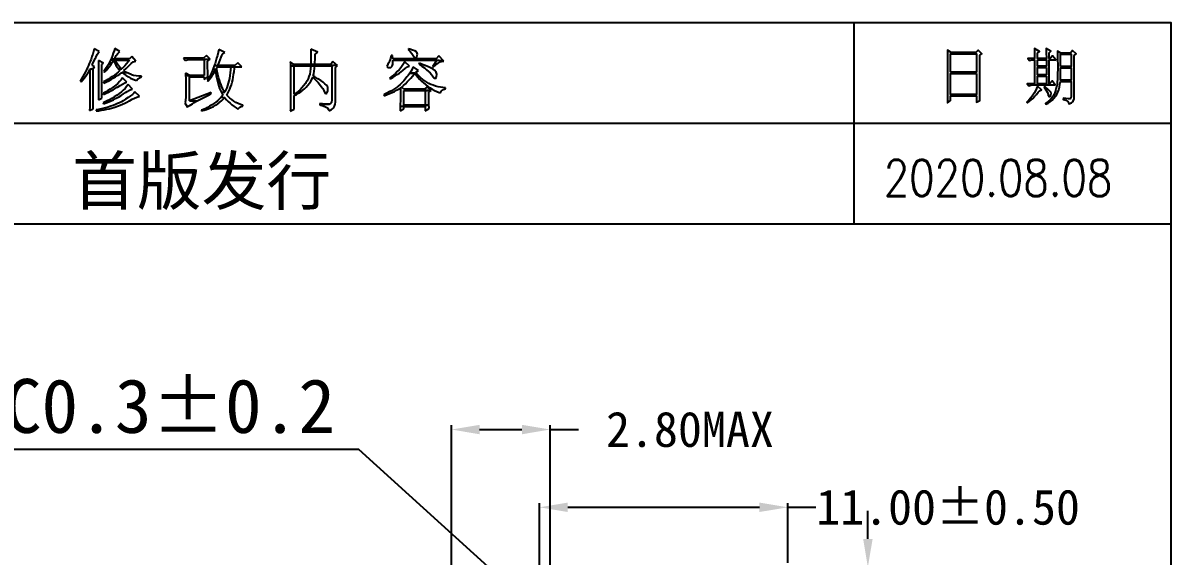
# Model space of a CAD drawing. Header units: millimetres. Extents: x 1232 to 1349, y 506 to 595.
# Drawn here: x 1316.92 to 1349.5, y 580.2 to 595.32 of the extents above; entities that cross this region are included whole.
import ezdxf

# ---------------------------------------------------------------- set-up
doc = ezdxf.new("R2010")
doc.units = ezdxf.units.MM
doc.layers.add('DIM', color=4, linetype='Continuous')
doc.styles.add('2', font='')
doc.styles.add('ROMANC', font='romans.shx')
doc.styles.add('STYLE1', font='SimHei标准黑体简体字.ttf')
doc.styles.get('2').set_extended_font_data('SimSun')
doc.dimstyles.new('1.00', dxfattribs={"dimscale": 0.4, "dimtxt": 2.5, "dimasz": 2.5, "dimexe": 1.25, "dimexo": 0.625, "dimtad": 0, "dimzin": 1, "dimdsep": 46, "dimtxsty": 'Standard', "dimcen": 2.5, "dimadec": 0, "dimazin": 0, "dimtfac": 1, "dimtmove": 0, "dimatfit": 3, "dimfxl": 1, "dimarcsym": 0})

# ---------------------------------------------------------------- blocks, each defined once
blk = doc.blocks.new('*D18')
at = {"layer": 'Defpoints', "color": 0}
for p in [(1338.621, 581.58), (1338.621, 579.882), (1331.581, 579.282)]:
    blk.add_point(p, dxfattribs=at)
at = {"layer": 'DIM', "color": 0, "lineweight": -2}
for p, q in [((1331.581, 579.402), (1331.581, 581.7)), ((1332.381, 581.58), (1337.821, 581.58)), ((1338.621, 580.002), (1338.621, 581.7)), ((1338.621, 581.58), (1339.421, 581.58))]:
    blk.add_line(p, q, dxfattribs=at)
at = {"layer": 'DIM', "color": 0}
for points in [[(1332.381, 581.714), (1332.381, 581.447), (1331.581, 581.58)], [(1337.821, 581.714), (1337.821, 581.447), (1338.621, 581.58)]]:
    blk.add_solid(points, dxfattribs=at)
at = {"layer": 'DIM', "color": 0, "insert": (1343.171, 581.58), "char_height": 1, "attachment_point": 5}
blk.add_mtext('11.00%%P0.50', dxfattribs=at)
blk = doc.blocks.new('*D19')
at = {"layer": 'Defpoints', "color": 0}
for p in [(1338.621, 579.882), (1338.621, 579.582), (1340.896, 579.582)]:
    blk.add_point(p, dxfattribs=at)
at = {"layer": 'DIM', "color": 0, "lineweight": -2}
for p, q in [((1340.896, 580.682), (1340.896, 581.482)), ((1338.741, 579.882), (1341.016, 579.882)), ((1340.896, 579.882), (1340.896, 579.582)), ((1338.741, 579.582), (1341.016, 579.582)), ((1340.896, 578.782), (1340.896, 577.982))]:
    blk.add_line(p, q, dxfattribs=at)
at = {"layer": 'DIM', "color": 0}
for points in [[(1340.763, 580.682), (1341.03, 580.682), (1340.896, 579.882)], [(1340.763, 578.782), (1341.03, 578.782), (1340.896, 579.582)]]:
    blk.add_solid(points, dxfattribs=at)
at = {"layer": 'DIM', "color": 0, "insert": (1340.896, 576.399), "char_height": 1, "attachment_point": 5, "rotation": 90}
blk.add_mtext('0.30', dxfattribs=at)
blk = doc.blocks.new('*D20')
at = {"layer": 'Defpoints', "color": 0}
for p in [(1331.881, 583.786), (1329.081, 576.582), (1331.881, 576.582)]:
    blk.add_point(p, dxfattribs=at)
at = {"layer": 'DIM', "color": 0, "lineweight": -2}
for p, q in [((1329.081, 576.702), (1329.081, 583.906)), ((1329.881, 583.786), (1331.081, 583.786)), ((1331.881, 576.702), (1331.881, 583.906)), ((1331.881, 583.786), (1332.681, 583.786))]:
    blk.add_line(p, q, dxfattribs=at)
at = {"layer": 'DIM', "color": 0}
for points in [[(1329.881, 583.919), (1329.881, 583.652), (1329.081, 583.786)], [(1331.081, 583.919), (1331.081, 583.652), (1331.881, 583.786)]]:
    blk.add_solid(points, dxfattribs=at)
at = {"layer": 'DIM', "color": 0, "insert": (1335.847, 583.786), "char_height": 1, "attachment_point": 5}
blk.add_mtext('2.80MAX', dxfattribs=at)

msp = doc.modelspace()

# ---------------------------------------------------------------- linework, layer by layer
for p, q in [((1318.922, 594.51), (1318.901, 594.435)), ((1318.943, 594.587), (1318.922, 594.51)), ((1319.084, 594.505), (1318.943, 594.587)), ((1319.062, 594.481), (1319.084, 594.505)), ((1319.508, 594.53), (1319.486, 594.462)), ((1319.526, 594.594), (1319.508, 594.53)), ((1319.667, 594.505), (1319.526, 594.594)), ((1319.651, 594.494), (1319.667, 594.505)), ((1322.477, 594.565), (1322.458, 594.48)), ((1322.649, 594.482), (1322.477, 594.565)), ((1325.092, 594.579), (1325.094, 594.503)), ((1325.286, 594.49), (1325.092, 594.579)), ((1325.094, 594.503), (1325.095, 594.428)), ((1327.864, 594.587), (1327.849, 594.565)), ((1327.849, 594.565), (1327.91, 594.506)), ((1327.896, 594.578), (1327.864, 594.587)), ((1327.979, 594.551), (1327.896, 594.578)), ((1327.91, 594.506), (1327.96, 594.45)), ((1328.043, 594.524), (1327.979, 594.551)), ((1328.088, 594.497), (1328.043, 594.524)), ((1328.098, 594.488), (1328.088, 594.497)), ((1318.832, 594.228), (1318.806, 594.166)), ((1318.856, 594.294), (1318.832, 594.228)), ((1318.879, 594.363), (1318.856, 594.294)), ((1318.901, 594.435), (1318.879, 594.363)), ((1318.883, 594.115), (1318.91, 594.176)), ((1318.91, 594.176), (1318.941, 594.241)), ((1318.941, 594.241), (1318.974, 594.311)), ((1318.974, 594.311), (1318.987, 594.34)), ((1318.987, 594.34), (1319.025, 594.423)), ((1319.025, 594.423), (1319.062, 594.481)), ((1319.062, 594.258), (1319.066, 594.159)), ((1319.204, 594.183), (1319.062, 594.258)), ((1319.159, 594.138), (1319.204, 594.183)), ((1319.381, 594.206), (1319.346, 594.142)), ((1319.413, 594.273), (1319.381, 594.206)), ((1319.434, 594.322), (1319.413, 594.273)), ((1319.518, 594.303), (1319.413, 594.273)), ((1319.413, 594.273), (1319.518, 594.303)), ((1319.944, 594.265), (1319.413, 594.273)), ((1319.413, 594.273), (1319.944, 594.265)), ((1319.413, 594.133), (1319.457, 594.197)), ((1319.462, 594.393), (1319.434, 594.322)), ((1319.457, 594.197), (1319.495, 594.258)), ((1319.486, 594.462), (1319.462, 594.393)), ((1319.532, 594.265), (1319.495, 594.258)), ((1319.495, 594.258), (1319.532, 594.265)), ((1319.495, 594.258), (1319.526, 594.188)), ((1319.518, 594.303), (1319.569, 594.392)), ((1319.944, 594.303), (1319.518, 594.303)), ((1319.526, 594.188), (1319.56, 594.122)), ((1319.545, 594.241), (1319.532, 594.265)), ((1319.532, 594.265), (1319.944, 594.265)), ((1319.584, 594.177), (1319.545, 594.241)), ((1319.569, 594.392), (1319.614, 594.455)), ((1319.627, 594.118), (1319.584, 594.177)), ((1319.614, 594.455), (1319.651, 594.494)), ((1319.907, 594.214), (1319.864, 594.161)), ((1319.944, 594.265), (1319.907, 594.214)), ((1320.011, 594.37), (1319.944, 594.303)), ((1319.989, 594.168), (1320.052, 594.212)), ((1320.123, 594.235), (1320.011, 594.37)), ((1320.052, 594.212), (1320.115, 594.234)), ((1320.115, 594.234), (1320.123, 594.235)), ((1322.043, 594.318), (1321.475, 594.318)), ((1321.475, 594.318), (1321.535, 594.258)), ((1321.535, 594.258), (1321.602, 594.281)), ((1321.602, 594.281), (1322.066, 594.281)), ((1322.126, 594.4), (1322.043, 594.318)), ((1322.23, 594.295), (1322.066, 594.281)), ((1322.066, 594.281), (1322.23, 594.295)), ((1322.066, 594.281), (1322.066, 593.831)), ((1322.23, 594.295), (1322.126, 594.4)), ((1322.163, 594.235), (1322.23, 594.295)), ((1322.163, 594.22), (1322.163, 594.235)), ((1322.163, 594.122), (1322.163, 594.22)), ((1322.372, 594.17), (1322.348, 594.099)), ((1322.395, 594.243), (1322.372, 594.17)), ((1322.417, 594.319), (1322.395, 594.243)), ((1322.438, 594.398), (1322.417, 594.319)), ((1322.458, 594.48), (1322.438, 594.398)), ((1322.454, 594.108), (1322.489, 594.199)), ((1322.489, 594.199), (1322.519, 594.277)), ((1322.519, 594.277), (1322.545, 594.344)), ((1322.545, 594.344), (1322.567, 594.4)), ((1322.567, 594.4), (1322.581, 594.437)), ((1322.581, 594.437), (1322.649, 594.482)), ((1323.015, 594.19), (1322.932, 594.108)), ((1323.134, 594.071), (1323.015, 594.19)), ((1324.509, 594.213), (1324.512, 594.164)), ((1324.621, 594.138), (1324.509, 594.213)), ((1325.094, 594.212), (1325.092, 594.142)), ((1325.095, 594.283), (1325.094, 594.212)), ((1325.095, 594.428), (1325.095, 594.355)), ((1325.095, 594.355), (1325.095, 594.283)), ((1325.204, 594.138), (1325.207, 594.211)), ((1325.207, 594.211), (1325.21, 594.284)), ((1325.21, 594.284), (1325.211, 594.357)), ((1325.211, 594.437), (1325.286, 594.49)), ((1325.211, 594.43), (1325.211, 594.437)), ((1325.211, 594.357), (1325.211, 594.43)), ((1325.719, 594.221), (1325.659, 594.138)), ((1325.847, 594.115), (1325.719, 594.221)), ((1327.298, 594.18), (1327.274, 594.146)), ((1327.327, 594.239), (1327.298, 594.18)), ((1327.351, 594.309), (1327.327, 594.239)), ((1327.371, 594.393), (1327.351, 594.309)), ((1327.408, 594.393), (1327.371, 594.393)), ((1327.415, 594.303), (1327.408, 594.393)), ((1328.648, 594.303), (1327.415, 594.303)), ((1327.415, 594.303), (1328.663, 594.265)), ((1328.663, 594.265), (1327.415, 594.303)), ((1327.42, 594.224), (1327.415, 594.265)), ((1327.415, 594.265), (1328.663, 594.265)), ((1327.417, 594.148), (1327.42, 594.224)), ((1327.759, 594.213), (1327.723, 594.155)), ((1327.894, 594.093), (1327.759, 594.213)), ((1327.96, 594.45), (1327.998, 594.397)), ((1327.998, 594.397), (1328.013, 594.37)), ((1328.013, 594.37), (1328.048, 594.321)), ((1328.048, 594.321), (1328.089, 594.342)), ((1328.089, 594.342), (1328.103, 594.362)), ((1328.122, 594.431), (1328.098, 594.488)), ((1328.103, 594.362), (1328.122, 594.431)), ((1328.178, 594.175), (1328.155, 594.153)), ((1328.212, 594.162), (1328.178, 594.175)), ((1328.663, 594.265), (1328.544, 594.078)), ((1328.637, 594.13), (1328.703, 594.18)), ((1328.723, 594.385), (1328.648, 594.303)), ((1328.864, 594.236), (1328.663, 594.265)), ((1328.663, 594.265), (1328.864, 594.236)), ((1328.703, 594.18), (1328.763, 594.214)), ((1328.865, 594.235), (1328.723, 594.385)), ((1328.763, 594.214), (1328.816, 594.233)), ((1328.816, 594.233), (1328.864, 594.236)), ((1328.864, 594.236), (1328.865, 594.235)), ((1318.663, 593.866), (1318.626, 593.8)), ((1318.697, 593.93), (1318.663, 593.866)), ((1318.729, 593.993), (1318.697, 593.93)), ((1318.713, 593.826), (1318.754, 593.886)), ((1318.758, 594.055), (1318.729, 593.993)), ((1318.754, 593.886), (1318.793, 593.946)), ((1318.786, 594.115), (1318.758, 594.055)), ((1318.806, 594.166), (1318.786, 594.115)), ((1318.793, 593.946), (1318.823, 593.996)), ((1318.912, 594.026), (1318.823, 593.996)), ((1318.823, 593.996), (1318.912, 594.026)), ((1318.823, 593.996), (1318.823, 593.054)), ((1318.957, 594.071), (1318.883, 594.115)), ((1318.912, 594.026), (1318.957, 594.071)), ((1318.912, 592.882), (1318.912, 594.026)), ((1319.066, 594.159), (1319.069, 594.084)), ((1319.069, 594.084), (1319.069, 594.029)), ((1319.069, 594.029), (1319.069, 594.018)), ((1319.069, 594.018), (1319.069, 593.367)), ((1319.159, 593.188), (1319.159, 594.138)), ((1319.226, 593.961), (1319.212, 593.943)), ((1319.212, 593.943), (1319.234, 593.921)), ((1319.268, 594.02), (1319.226, 593.961)), ((1319.234, 593.921), (1319.279, 593.967)), ((1319.309, 594.08), (1319.268, 594.02)), ((1319.279, 593.967), (1319.325, 594.017)), ((1319.346, 594.142), (1319.309, 594.08)), ((1319.325, 594.017), (1319.369, 594.073)), ((1319.369, 594.073), (1319.413, 594.133)), ((1319.575, 593.882), (1319.521, 593.84)), ((1319.56, 594.122), (1319.598, 594.061)), ((1319.627, 593.924), (1319.575, 593.882)), ((1319.598, 594.061), (1319.64, 594.005)), ((1319.609, 593.824), (1319.667, 593.864)), ((1319.675, 594.066), (1319.627, 594.118)), ((1319.675, 593.966), (1319.627, 593.924)), ((1319.64, 594.005), (1319.727, 594.018)), ((1319.727, 594.018), (1319.64, 594.005)), ((1319.64, 594.005), (1319.675, 593.966)), ((1319.667, 593.864), (1319.723, 593.905)), ((1319.727, 594.018), (1319.675, 594.066)), ((1319.723, 593.905), (1319.735, 593.914)), ((1319.759, 594.049), (1319.727, 594.018)), ((1319.861, 593.917), (1319.735, 593.914)), ((1319.735, 593.914), (1319.861, 593.917)), ((1319.735, 593.914), (1319.793, 593.868)), ((1319.815, 594.106), (1319.759, 594.049)), ((1319.787, 593.966), (1319.851, 594.031)), ((1319.802, 593.955), (1319.787, 593.966)), ((1319.793, 593.868), (1319.853, 593.827)), ((1319.861, 593.917), (1319.802, 593.955)), ((1319.864, 594.161), (1319.815, 594.106)), ((1319.851, 594.031), (1319.907, 594.086)), ((1319.926, 593.883), (1319.861, 593.917)), ((1319.907, 594.086), (1319.953, 594.133)), ((1319.996, 593.854), (1319.926, 593.883)), ((1319.953, 594.133), (1319.989, 594.168)), ((1320.001, 593.852), (1319.996, 593.854)), ((1320.063, 593.833), (1320.001, 593.852)), ((1321.535, 593.899), (1321.538, 593.824)), ((1321.654, 593.831), (1321.535, 593.899)), ((1322.163, 594.034), (1322.163, 594.122)), ((1322.165, 593.957), (1322.163, 594.034)), ((1322.166, 593.89), (1322.165, 593.957)), ((1322.168, 593.833), (1322.166, 593.89)), ((1322.241, 593.845), (1322.211, 593.789)), ((1322.269, 593.904), (1322.241, 593.845)), ((1322.296, 593.967), (1322.269, 593.904)), ((1322.272, 593.793), (1322.314, 593.853)), ((1322.322, 594.031), (1322.296, 593.967)), ((1322.314, 593.853), (1322.35, 593.911)), ((1322.348, 594.099), (1322.322, 594.031)), ((1322.387, 593.981), (1322.322, 594.031)), ((1322.322, 594.031), (1322.387, 593.981)), ((1322.454, 594.108), (1322.348, 594.099)), ((1322.348, 594.099), (1322.454, 594.108)), ((1322.35, 593.911), (1322.38, 593.967)), ((1322.38, 593.967), (1322.387, 593.981)), ((1322.387, 593.981), (1322.397, 593.897)), ((1322.397, 593.897), (1322.408, 593.816)), ((1322.417, 594.033), (1322.439, 594.071)), ((1322.435, 593.943), (1322.417, 594.033)), ((1322.455, 593.857), (1322.435, 593.943)), ((1322.439, 594.071), (1322.821, 594.071)), ((1322.932, 594.108), (1322.454, 594.108)), ((1322.475, 593.775), (1322.455, 593.857)), ((1322.804, 593.903), (1322.793, 593.824)), ((1322.814, 593.985), (1322.804, 593.903)), ((1322.821, 594.071), (1322.814, 593.985)), ((1322.925, 594.071), (1322.821, 594.071)), ((1322.821, 594.071), (1322.925, 594.071)), ((1322.889, 593.781), (1322.901, 593.859)), ((1322.901, 593.859), (1322.912, 593.939)), ((1322.912, 593.939), (1322.921, 594.022)), ((1322.921, 594.022), (1322.925, 594.071)), ((1322.925, 594.071), (1323.134, 594.071)), ((1324.512, 594.164), (1324.514, 594.102)), ((1324.514, 594.102), (1324.515, 594.027)), ((1325.682, 594.101), (1324.514, 594.102)), ((1324.514, 594.102), (1325.682, 594.101)), ((1324.515, 594.027), (1324.516, 593.941)), ((1324.516, 593.941), (1324.517, 593.861)), ((1324.517, 593.861), (1324.517, 593.136)), ((1325.847, 594.115), (1324.621, 594.138)), ((1325.092, 594.138), (1324.621, 594.138)), ((1324.621, 594.138), (1325.847, 594.115)), ((1324.621, 593.3), (1324.621, 594.101)), ((1324.621, 594.101), (1325.092, 594.101)), ((1325.059, 593.87), (1325.038, 593.802)), ((1325.075, 593.943), (1325.059, 593.87)), ((1325.086, 594.02), (1325.075, 593.943)), ((1325.092, 594.101), (1325.086, 594.02)), ((1325.092, 594.142), (1325.092, 594.138)), ((1325.204, 594.138), (1325.092, 594.138)), ((1325.092, 594.138), (1325.204, 594.138)), ((1325.204, 594.101), (1325.092, 594.101)), ((1325.092, 594.101), (1325.204, 594.101)), ((1325.159, 593.817), (1325.173, 593.88)), ((1325.173, 593.88), (1325.185, 593.949)), ((1325.185, 593.949), (1325.196, 594.024)), ((1325.196, 594.024), (1325.204, 594.101)), ((1325.659, 594.138), (1325.204, 594.138)), ((1325.204, 594.101), (1325.682, 594.101)), ((1325.682, 594.101), (1325.682, 593.151)), ((1325.787, 594.056), (1325.847, 594.115)), ((1325.787, 593.068), (1325.787, 594.056)), ((1327.274, 594.146), (1327.243, 594.085)), ((1327.243, 594.085), (1327.278, 594.057)), ((1327.278, 594.057), (1327.288, 594.056)), ((1327.288, 594.056), (1327.359, 594.06)), ((1327.359, 594.06), (1327.4, 594.093)), ((1327.4, 594.093), (1327.417, 594.148)), ((1327.491, 593.889), (1327.434, 593.839)), ((1327.481, 593.815), (1327.544, 593.855)), ((1327.545, 593.939), (1327.491, 593.889)), ((1327.544, 593.855), (1327.602, 593.895)), ((1327.594, 593.992), (1327.545, 593.939)), ((1327.641, 594.044), (1327.594, 593.992)), ((1327.602, 593.895), (1327.655, 593.936)), ((1327.684, 594.1), (1327.641, 594.044)), ((1327.655, 593.936), (1327.7, 593.974)), ((1327.723, 594.155), (1327.684, 594.1)), ((1327.7, 593.974), (1327.775, 594.036)), ((1327.775, 594.036), (1327.837, 594.075)), ((1327.837, 594.075), (1327.885, 594.093)), ((1327.896, 593.893), (1327.85, 593.828)), ((1327.885, 594.093), (1327.894, 594.093)), ((1327.936, 593.955), (1327.896, 593.893)), ((1328.043, 593.891), (1327.896, 593.893)), ((1327.896, 593.893), (1328.043, 593.891)), ((1327.969, 594.014), (1327.936, 593.955)), ((1327.998, 594.071), (1327.969, 594.014)), ((1327.974, 593.808), (1328.023, 593.866)), ((1328.147, 593.966), (1327.998, 594.071)), ((1328.023, 593.866), (1328.043, 593.891)), ((1328.043, 593.891), (1328.085, 593.833)), ((1328.066, 593.921), (1328.147, 593.966)), ((1328.101, 593.88), (1328.066, 593.921)), ((1328.158, 593.82), (1328.101, 593.88)), ((1328.155, 594.153), (1328.238, 594.096)), ((1328.302, 594.126), (1328.212, 594.162)), ((1328.238, 594.096), (1328.312, 594.042)), ((1328.381, 594.093), (1328.302, 594.126)), ((1328.312, 594.042), (1328.377, 593.992)), ((1328.377, 593.992), (1328.432, 593.944)), ((1328.45, 594.062), (1328.381, 594.093)), ((1328.432, 593.944), (1328.477, 593.9)), ((1328.509, 594.033), (1328.45, 594.062)), ((1328.477, 593.9), (1328.514, 593.859)), ((1328.558, 594.006), (1328.509, 594.033)), ((1328.514, 593.859), (1328.54, 593.822)), ((1328.544, 594.078), (1328.566, 594.063)), ((1328.596, 593.981), (1328.558, 594.006)), ((1328.566, 594.063), (1328.637, 594.13)), ((1328.602, 593.976), (1328.596, 593.981)), ((1328.648, 593.923), (1328.602, 593.976)), ((1328.666, 593.863), (1328.648, 593.923)), ((1328.656, 593.794), (1328.666, 593.863)), ((1318.587, 593.733), (1318.546, 593.667)), ((1318.546, 593.667), (1318.576, 593.652)), ((1318.576, 593.652), (1318.624, 593.709)), ((1318.626, 593.8), (1318.587, 593.733)), ((1318.624, 593.709), (1318.67, 593.767)), ((1318.67, 593.767), (1318.713, 593.826)), ((1319.267, 593.676), (1319.212, 593.645)), ((1319.212, 593.645), (1319.219, 593.614)), ((1319.219, 593.614), (1319.289, 593.646)), ((1319.335, 593.716), (1319.267, 593.676)), ((1319.289, 593.646), (1319.357, 593.679)), ((1319.4, 593.758), (1319.335, 593.716)), ((1319.357, 593.679), (1319.423, 593.714)), ((1319.462, 593.799), (1319.4, 593.758)), ((1319.423, 593.714), (1319.487, 593.749)), ((1319.518, 593.525), (1319.457, 593.48)), ((1319.521, 593.84), (1319.462, 593.799)), ((1319.487, 593.749), (1319.549, 593.786)), ((1319.556, 593.555), (1319.518, 593.525)), ((1319.549, 593.786), (1319.609, 593.824)), ((1319.614, 593.605), (1319.556, 593.555)), ((1319.607, 593.502), (1319.682, 593.549)), ((1319.665, 593.656), (1319.614, 593.605)), ((1319.711, 593.709), (1319.665, 593.656)), ((1319.682, 593.549), (1319.749, 593.587)), ((1319.749, 593.764), (1319.711, 593.709)), ((1319.869, 593.637), (1319.749, 593.764)), ((1319.749, 593.587), (1319.81, 593.616)), ((1319.81, 593.616), (1319.865, 593.636)), ((1319.853, 593.827), (1319.914, 593.79)), ((1319.865, 593.636), (1319.869, 593.637)), ((1319.906, 593.57), (1319.865, 593.515)), ((1320.033, 593.442), (1319.906, 593.57)), ((1319.914, 593.79), (1319.921, 593.786)), ((1319.921, 593.786), (1319.978, 593.756)), ((1319.978, 593.756), (1320.044, 593.727)), ((1320.044, 593.727), (1320.117, 593.699)), ((1320.132, 593.82), (1320.063, 593.833)), ((1320.117, 593.699), (1320.145, 593.689)), ((1320.207, 593.812), (1320.132, 593.82)), ((1320.145, 593.689), (1320.183, 593.734)), ((1320.183, 593.734), (1320.247, 593.771)), ((1320.287, 593.809), (1320.207, 593.812)), ((1320.247, 593.771), (1320.287, 593.786)), ((1320.287, 593.786), (1320.287, 593.809)), ((1321.538, 593.824), (1321.654, 593.831)), ((1321.654, 593.831), (1321.538, 593.824)), ((1321.538, 593.824), (1321.54, 593.751)), ((1322.066, 593.794), (1321.538, 593.824)), ((1321.538, 593.824), (1322.066, 593.794)), ((1321.54, 593.751), (1321.541, 593.678)), ((1321.541, 593.678), (1321.542, 593.606)), ((1321.542, 593.606), (1321.543, 593.562)), ((1321.543, 593.562), (1321.543, 593.211)), ((1321.647, 593.106), (1321.647, 593.794)), ((1321.647, 593.794), (1322.066, 593.794)), ((1322.066, 593.831), (1321.654, 593.831)), ((1322.066, 593.794), (1322.066, 593.719)), ((1322.066, 593.719), (1322.17, 593.786)), ((1322.149, 593.684), (1322.148, 593.682)), ((1322.148, 593.682), (1322.17, 593.667)), ((1322.181, 593.735), (1322.149, 593.684)), ((1322.17, 593.786), (1322.168, 593.833)), ((1322.17, 593.667), (1322.224, 593.731)), ((1322.211, 593.789), (1322.181, 593.735)), ((1322.224, 593.731), (1322.272, 593.793)), ((1322.408, 593.816), (1322.423, 593.739)), ((1322.423, 593.739), (1322.439, 593.665)), ((1322.439, 593.665), (1322.459, 593.594)), ((1322.459, 593.594), (1322.479, 593.526)), ((1322.497, 593.699), (1322.475, 593.775)), ((1322.479, 593.526), (1322.503, 593.461)), ((1322.519, 593.628), (1322.497, 593.699)), ((1322.543, 593.563), (1322.519, 593.628)), ((1322.568, 593.502), (1322.543, 593.563)), ((1322.727, 593.542), (1322.706, 593.48)), ((1322.747, 593.608), (1322.727, 593.542)), ((1322.765, 593.676), (1322.747, 593.608)), ((1322.78, 593.748), (1322.765, 593.676)), ((1322.793, 593.824), (1322.78, 593.748)), ((1322.815, 593.502), (1322.836, 593.567)), ((1322.836, 593.567), (1322.856, 593.635)), ((1322.856, 593.635), (1322.874, 593.707)), ((1322.874, 593.707), (1322.889, 593.781)), ((1324.887, 593.535), (1324.837, 593.478)), ((1324.935, 593.599), (1324.887, 593.535)), ((1324.95, 593.621), (1324.935, 593.599)), ((1324.984, 593.677), (1324.95, 593.621)), ((1324.961, 593.497), (1325.007, 593.55)), ((1325.013, 593.738), (1324.984, 593.677)), ((1325.007, 593.55), (1325.049, 593.608)), ((1325.038, 593.802), (1325.013, 593.738)), ((1325.049, 593.608), (1325.088, 593.67)), ((1325.088, 593.67), (1325.124, 593.737)), ((1325.124, 593.737), (1325.144, 593.779)), ((1325.2, 593.793), (1325.144, 593.779)), ((1325.144, 593.779), (1325.2, 593.793)), ((1325.144, 593.779), (1325.198, 593.731)), ((1325.2, 593.793), (1325.159, 593.817)), ((1325.198, 593.731), (1325.251, 593.68)), ((1325.293, 593.736), (1325.2, 593.793)), ((1325.251, 593.68), (1325.301, 593.627)), ((1325.373, 593.685), (1325.293, 593.736)), ((1325.301, 593.627), (1325.338, 593.585)), ((1325.338, 593.585), (1325.387, 593.52)), ((1325.439, 593.637), (1325.373, 593.685)), ((1325.387, 593.52), (1325.428, 593.459)), ((1325.492, 593.595), (1325.439, 593.637)), ((1325.531, 593.557), (1325.492, 593.595)), ((1325.557, 593.524), (1325.531, 593.557)), ((1325.57, 593.495), (1325.557, 593.524)), ((1327.373, 593.792), (1327.326, 593.757)), ((1327.326, 593.757), (1327.34, 593.734)), ((1327.34, 593.734), (1327.413, 593.775)), ((1327.434, 593.839), (1327.373, 593.792)), ((1327.413, 593.775), (1327.481, 593.815)), ((1327.567, 593.524), (1327.55, 593.51)), ((1327.622, 593.571), (1327.567, 593.524)), ((1327.674, 593.621), (1327.622, 593.571)), ((1327.669, 593.502), (1327.722, 593.548)), ((1327.725, 593.674), (1327.674, 593.621)), ((1327.722, 593.548), (1327.773, 593.595)), ((1327.772, 593.729), (1327.725, 593.674)), ((1327.819, 593.786), (1327.772, 593.729)), ((1327.773, 593.595), (1327.824, 593.645)), ((1327.85, 593.828), (1327.819, 593.786)), ((1327.824, 593.645), (1327.874, 593.697)), ((1327.874, 593.697), (1327.925, 593.751)), ((1327.925, 593.751), (1327.974, 593.808)), ((1328.085, 593.833), (1328.13, 593.777)), ((1328.13, 593.777), (1328.178, 593.723)), ((1328.214, 593.765), (1328.158, 593.82)), ((1328.178, 593.723), (1328.229, 593.672)), ((1328.27, 593.716), (1328.214, 593.765)), ((1328.229, 593.672), (1328.283, 593.622)), ((1328.326, 593.673), (1328.27, 593.716)), ((1328.283, 593.622), (1328.34, 593.575)), ((1328.381, 593.635), (1328.326, 593.673)), ((1328.34, 593.575), (1328.357, 593.562)), ((1328.357, 593.562), (1328.413, 593.518)), ((1328.436, 593.603), (1328.381, 593.635)), ((1328.413, 593.518), (1328.472, 593.477)), ((1328.492, 593.577), (1328.436, 593.603)), ((1328.559, 593.55), (1328.492, 593.577)), ((1328.54, 593.822), (1328.544, 593.817)), ((1328.544, 593.817), (1328.586, 593.754)), ((1328.629, 593.527), (1328.559, 593.55)), ((1328.586, 593.754), (1328.624, 593.747)), ((1328.624, 593.747), (1328.656, 593.794)), ((1328.699, 593.509), (1328.629, 593.527)), ((1328.656, 593.794), (1328.656, 593.794)), ((1319.067, 593.235), (1319.062, 593.15)), ((1319.069, 593.308), (1319.067, 593.235)), ((1319.069, 593.367), (1319.069, 593.308)), ((1319.21, 593.33), (1319.197, 593.323)), ((1319.197, 593.323), (1319.204, 593.293)), ((1319.204, 593.293), (1319.281, 593.324)), ((1319.273, 593.363), (1319.21, 593.33)), ((1319.335, 593.4), (1319.273, 593.363)), ((1319.281, 593.324), (1319.352, 593.356)), ((1319.396, 593.438), (1319.335, 593.4)), ((1319.352, 593.356), (1319.42, 593.389)), ((1319.457, 593.48), (1319.396, 593.438)), ((1319.42, 593.389), (1319.482, 593.423)), ((1319.508, 593.22), (1319.442, 593.18)), ((1319.482, 593.423), (1319.541, 593.458)), ((1319.578, 593.263), (1319.508, 593.22)), ((1319.541, 593.458), (1319.594, 593.493)), ((1319.551, 593.172), (1319.607, 593.204)), ((1319.594, 593.273), (1319.578, 593.263)), ((1319.594, 593.493), (1319.607, 593.502)), ((1319.657, 593.318), (1319.594, 593.273)), ((1319.607, 593.204), (1319.63, 593.218)), ((1319.63, 593.218), (1319.706, 593.264)), ((1319.716, 593.365), (1319.657, 593.318)), ((1319.706, 593.264), (1319.773, 593.306)), ((1319.77, 593.413), (1319.716, 593.365)), ((1319.821, 593.463), (1319.77, 593.413)), ((1319.773, 593.306), (1319.83, 593.343)), ((1319.865, 593.515), (1319.821, 593.463)), ((1319.83, 593.343), (1319.876, 593.375)), ((1319.91, 593.206), (1319.835, 593.157)), ((1319.876, 593.375), (1319.945, 593.413)), ((1319.876, 593.375), (1319.876, 593.375)), ((1319.974, 593.252), (1319.91, 593.206)), ((1319.945, 593.413), (1320.01, 593.437)), ((1320.027, 593.294), (1319.974, 593.252)), ((1320.01, 593.437), (1320.033, 593.442)), ((1320.07, 593.332), (1320.027, 593.294)), ((1320.101, 593.367), (1320.07, 593.332)), ((1320.091, 593.189), (1320.155, 593.217)), ((1320.227, 593.24), (1320.101, 593.367)), ((1320.155, 593.217), (1320.212, 593.236)), ((1320.212, 593.236), (1320.227, 593.24)), ((1321.543, 593.211), (1321.538, 593.13)), ((1322.26, 593.345), (1321.647, 593.106)), ((1322, 593.18), (1322.088, 593.226)), ((1322.088, 593.226), (1322.185, 593.275)), ((1322.185, 593.275), (1322.267, 593.315)), ((1322.267, 593.315), (1322.26, 593.345)), ((1322.551, 593.217), (1322.502, 593.167)), ((1322.503, 593.461), (1322.528, 593.4)), ((1322.528, 593.4), (1322.556, 593.342)), ((1322.596, 593.27), (1322.551, 593.217)), ((1322.649, 593.195), (1322.551, 593.217)), ((1322.551, 593.217), (1322.649, 593.195)), ((1322.649, 593.353), (1322.556, 593.342)), ((1322.556, 593.342), (1322.649, 593.353)), ((1322.556, 593.342), (1322.586, 593.287)), ((1322.594, 593.447), (1322.568, 593.502)), ((1322.586, 593.287), (1322.596, 593.27)), ((1322.62, 593.397), (1322.594, 593.447)), ((1322.616, 593.164), (1322.649, 593.195)), ((1322.649, 593.353), (1322.62, 593.397)), ((1322.655, 593.367), (1322.649, 593.353)), ((1322.649, 593.195), (1322.696, 593.142)), ((1322.682, 593.422), (1322.655, 593.367)), ((1322.706, 593.48), (1322.682, 593.422)), ((1322.708, 593.27), (1322.738, 593.323)), ((1322.737, 593.239), (1322.708, 593.27)), ((1322.789, 593.189), (1322.737, 593.239)), ((1322.738, 593.323), (1322.766, 593.38)), ((1322.766, 593.38), (1322.792, 593.439)), ((1322.792, 593.439), (1322.815, 593.502)), ((1324.623, 593.301), (1324.621, 593.3)), ((1324.621, 593.3), (1324.683, 593.291)), ((1324.683, 593.291), (1324.621, 593.3)), ((1324.621, 593.263), (1324.683, 593.291)), ((1324.621, 592.874), (1324.621, 593.263)), ((1324.679, 593.337), (1324.623, 593.301)), ((1324.733, 593.378), (1324.679, 593.337)), ((1324.683, 593.291), (1324.744, 593.325)), ((1324.786, 593.425), (1324.733, 593.378)), ((1324.744, 593.325), (1324.805, 593.364)), ((1324.837, 593.478), (1324.786, 593.425)), ((1324.805, 593.364), (1324.865, 593.409)), ((1324.865, 593.409), (1324.912, 593.45)), ((1324.912, 593.45), (1324.961, 593.497)), ((1325.428, 593.459), (1325.461, 593.4)), ((1325.461, 593.4), (1325.473, 593.375)), ((1325.473, 593.375), (1325.509, 593.312)), ((1325.509, 593.312), (1325.545, 593.327)), ((1325.545, 593.327), (1325.547, 593.33)), ((1325.547, 593.33), (1325.569, 593.389)), ((1325.569, 593.389), (1325.573, 593.463)), ((1325.573, 593.463), (1325.57, 593.495)), ((1327.175, 593.291), (1327.162, 593.286)), ((1327.162, 593.286), (1327.176, 593.255)), ((1327.247, 593.326), (1327.175, 593.291)), ((1327.176, 593.255), (1327.254, 593.286)), ((1327.316, 593.361), (1327.247, 593.326)), ((1327.254, 593.286), (1327.327, 593.317)), ((1327.38, 593.397), (1327.316, 593.361)), ((1327.327, 593.317), (1327.397, 593.348)), ((1327.44, 593.434), (1327.38, 593.397)), ((1327.397, 593.348), (1327.463, 593.378)), ((1327.497, 593.471), (1327.44, 593.434)), ((1327.463, 593.378), (1327.524, 593.41)), ((1327.55, 593.51), (1327.497, 593.471)), ((1327.524, 593.41), (1327.581, 593.442)), ((1327.581, 593.442), (1327.632, 593.472)), ((1327.632, 593.366), (1327.631, 593.268)), ((1327.631, 593.268), (1327.631, 593.178)), ((1327.669, 593.502), (1327.632, 593.472)), ((1327.632, 593.472), (1327.669, 593.502)), ((1327.632, 593.472), (1327.632, 593.366)), ((1327.729, 593.442), (1327.669, 593.502)), ((1328.506, 593.405), (1327.729, 593.442)), ((1328.319, 593.442), (1327.729, 593.442)), ((1327.729, 593.442), (1328.506, 593.405)), ((1327.729, 592.986), (1327.729, 593.405)), ((1327.729, 593.405), (1328.335, 593.405)), ((1328.387, 593.51), (1328.319, 593.442)), ((1328.506, 593.405), (1328.335, 593.405)), ((1328.335, 593.405), (1328.335, 592.986)), ((1328.335, 593.405), (1328.506, 593.405)), ((1328.506, 593.405), (1328.387, 593.51)), ((1328.439, 593.36), (1328.506, 593.405)), ((1328.439, 593.312), (1328.439, 593.36)), ((1328.439, 593.213), (1328.439, 593.312)), ((1328.44, 593.126), (1328.439, 593.213)), ((1328.472, 593.477), (1328.533, 593.44)), ((1328.533, 593.44), (1328.597, 593.406)), ((1328.597, 593.406), (1328.664, 593.376)), ((1328.664, 593.376), (1328.732, 593.35)), ((1328.769, 593.494), (1328.699, 593.509)), ((1328.732, 593.35), (1328.768, 593.338)), ((1328.768, 593.338), (1328.8, 593.394)), ((1328.84, 593.484), (1328.769, 593.494)), ((1328.8, 593.394), (1328.855, 593.433)), ((1328.91, 593.48), (1328.84, 593.484)), ((1328.855, 593.433), (1328.91, 593.45)), ((1328.91, 593.45), (1328.91, 593.48)), ((1318.82, 592.933), (1318.815, 592.836)), ((1318.815, 592.836), (1318.912, 592.882)), ((1318.822, 593.006), (1318.82, 592.933)), ((1318.823, 593.054), (1318.822, 593.006)), ((1319.104, 592.873), (1319.018, 592.854)), ((1319.062, 593.143), (1319.159, 593.188)), ((1319.062, 593.15), (1319.062, 593.143)), ((1319.188, 592.892), (1319.104, 592.873)), ((1319.267, 592.912), (1319.188, 592.892)), ((1319.254, 593.079), (1319.197, 593.054)), ((1319.197, 593.054), (1319.204, 593.023)), ((1319.204, 593.023), (1319.283, 593.052)), ((1319.228, 592.854), (1319.299, 592.869)), ((1319.314, 593.109), (1319.254, 593.079)), ((1319.342, 592.933), (1319.267, 592.912)), ((1319.283, 593.052), (1319.357, 593.081)), ((1319.299, 592.869), (1319.369, 592.885)), ((1319.377, 593.142), (1319.314, 593.109)), ((1319.415, 592.956), (1319.342, 592.933)), ((1319.357, 593.081), (1319.426, 593.11)), ((1319.369, 592.885), (1319.437, 592.904)), ((1319.442, 593.18), (1319.377, 593.142)), ((1319.482, 592.979), (1319.415, 592.956)), ((1319.426, 593.11), (1319.491, 593.14)), ((1319.437, 592.904), (1319.503, 592.924)), ((1319.546, 593.004), (1319.482, 592.979)), ((1319.491, 593.14), (1319.551, 593.172)), ((1319.503, 592.924), (1319.532, 592.934)), ((1319.532, 592.934), (1319.607, 592.959)), ((1319.607, 593.03), (1319.546, 593.004)), ((1319.663, 593.056), (1319.607, 593.03)), ((1319.607, 592.959), (1319.678, 592.986)), ((1319.715, 593.085), (1319.663, 593.056)), ((1319.678, 592.986), (1319.746, 593.014)), ((1319.764, 593.114), (1319.715, 593.085)), ((1319.746, 593.014), (1319.811, 593.043)), ((1319.835, 593.157), (1319.764, 593.114)), ((1319.811, 593.043), (1319.874, 593.074)), ((1319.874, 593.074), (1319.934, 593.107)), ((1319.934, 593.107), (1319.944, 593.114)), ((1319.944, 593.114), (1320.02, 593.155)), ((1320.02, 593.155), (1320.091, 593.189)), ((1321.524, 593.065), (1321.52, 593.054)), ((1321.52, 593.054), (1321.588, 592.926)), ((1321.538, 593.13), (1321.524, 593.065)), ((1321.588, 592.926), (1321.611, 592.947)), ((1321.611, 592.947), (1321.643, 592.971)), ((1321.643, 592.971), (1321.682, 592.999)), ((1321.647, 593.106), (1321.849, 593.098)), ((1321.849, 593.098), (1321.647, 593.106)), ((1321.682, 592.999), (1321.729, 593.028)), ((1321.729, 593.028), (1321.785, 593.062)), ((1321.785, 593.062), (1321.849, 593.098)), ((1321.849, 593.098), (1321.921, 593.138)), ((1321.921, 593.138), (1322, 593.18)), ((1322.088, 592.887), (1322.018, 592.858)), ((1322.155, 592.92), (1322.088, 592.887)), ((1322.13, 592.864), (1322.198, 592.891)), ((1322.22, 592.954), (1322.155, 592.92)), ((1322.198, 592.891), (1322.263, 592.92)), ((1322.282, 592.992), (1322.22, 592.954)), ((1322.263, 592.92), (1322.327, 592.953)), ((1322.341, 593.032), (1322.282, 592.992)), ((1322.327, 592.953), (1322.388, 592.988)), ((1322.397, 593.074), (1322.341, 593.032)), ((1322.388, 592.988), (1322.448, 593.028)), ((1322.451, 593.119), (1322.397, 593.074)), ((1322.448, 593.028), (1322.505, 593.07)), ((1322.502, 593.167), (1322.451, 593.119)), ((1322.505, 593.07), (1322.561, 593.115)), ((1322.561, 593.115), (1322.616, 593.164)), ((1322.696, 593.142), (1322.746, 593.09)), ((1322.746, 593.09), (1322.798, 593.041)), ((1322.845, 593.144), (1322.789, 593.189)), ((1322.798, 593.041), (1322.853, 592.994)), ((1322.902, 593.103), (1322.845, 593.144)), ((1322.853, 592.994), (1322.911, 592.949)), ((1322.964, 593.067), (1322.902, 593.103)), ((1322.911, 592.949), (1322.971, 592.907)), ((1323.028, 593.035), (1322.964, 593.067)), ((1322.971, 592.907), (1323.022, 592.874)), ((1323.022, 592.874), (1323.074, 592.931)), ((1323.094, 593.008), (1323.028, 593.035)), ((1323.074, 592.931), (1323.132, 592.955)), ((1323.164, 592.986), (1323.094, 593.008)), ((1323.132, 592.955), (1323.164, 592.956)), ((1323.164, 592.956), (1323.164, 592.986)), ((1324.509, 592.814), (1324.621, 592.874)), ((1324.513, 592.931), (1324.51, 592.849)), ((1324.515, 593.006), (1324.513, 592.931)), ((1324.516, 593.074), (1324.515, 593.006)), ((1324.517, 593.136), (1324.516, 593.074)), ((1325.346, 593.031), (1325.346, 592.994)), ((1325.425, 593.025), (1325.346, 593.031)), ((1325.346, 592.994), (1325.622, 593.016)), ((1325.622, 593.016), (1325.346, 592.994)), ((1325.346, 592.994), (1325.439, 592.972)), ((1325.508, 593.02), (1325.425, 593.025)), ((1325.439, 592.972), (1325.511, 592.944)), ((1325.574, 593.017), (1325.508, 593.02)), ((1325.511, 592.944), (1325.563, 592.909)), ((1325.563, 592.909), (1325.595, 592.867)), ((1325.622, 593.016), (1325.574, 593.017)), ((1325.595, 592.867), (1325.607, 592.829)), ((1325.646, 593.022), (1325.622, 593.016)), ((1325.676, 593.065), (1325.646, 593.022)), ((1325.682, 593.151), (1325.676, 593.065)), ((1325.677, 592.862), (1325.73, 592.904)), ((1325.73, 592.904), (1325.765, 592.956)), ((1325.765, 592.956), (1325.784, 593.017)), ((1325.784, 593.017), (1325.787, 593.068)), ((1327.625, 592.822), (1327.729, 592.882)), ((1327.627, 592.904), (1327.626, 592.858)), ((1327.629, 592.96), (1327.627, 592.904)), ((1327.631, 593.097), (1327.629, 593.025)), ((1327.629, 593.025), (1327.629, 592.96)), ((1328.335, 592.948), (1327.629, 592.96)), ((1327.629, 592.96), (1328.335, 592.948)), ((1327.631, 593.178), (1327.631, 593.097)), ((1328.335, 592.986), (1327.729, 592.986)), ((1327.729, 592.986), (1328.443, 592.986)), ((1328.443, 592.986), (1327.729, 592.986)), ((1327.729, 592.882), (1327.729, 592.948)), ((1327.729, 592.948), (1328.335, 592.948)), ((1328.335, 592.948), (1328.335, 592.829)), ((1328.335, 592.829), (1328.447, 592.889)), ((1328.441, 593.05), (1328.44, 593.126)), ((1328.443, 592.986), (1328.441, 593.05)), ((1328.444, 592.931), (1328.443, 592.986)), ((1328.447, 592.889), (1328.444, 592.931)), ((1319.018, 592.854), (1319.002, 592.851)), ((1319.002, 592.851), (1319.002, 592.822)), ((1319.002, 592.822), (1319.079, 592.831)), ((1319.079, 592.831), (1319.155, 592.841)), ((1319.155, 592.841), (1319.228, 592.854)), ((1322.018, 592.858), (1321.983, 592.844)), ((1321.983, 592.844), (1321.991, 592.822)), ((1321.991, 592.822), (1322.062, 592.842)), ((1322.062, 592.842), (1322.13, 592.864)), ((1324.51, 592.849), (1324.509, 592.814)), ((1325.607, 592.829), (1325.677, 592.862)), ((1327.626, 592.858), (1327.625, 592.822))]:
    msp.add_line(p, q)
for points in [[(1231.704, 595.319), (1231.704, 506.491), (1349.498, 506.491), (1349.498, 595.319)], [(1343.157, 594.06), (1343.158, 593.986), (1343.158, 593.653), (1343.157, 593.579), (1343.157, 593.503), (1343.157, 593.425), (1343.156, 593.346), (1343.155, 593.266), (1343.154, 593.184), (1343.153, 593.101), (1343.152, 593.049), (1343.245, 593.117), (1343.245, 593.253), (1343.981, 593.253), (1343.981, 593.07), (1344.074, 593.124), (1344.072, 593.196), (1344.07, 593.271), (1344.069, 593.349), (1344.068, 593.432), (1344.068, 594.404), (1344.13, 594.445), (1344.025, 594.548), (1343.963, 594.48), (1343.263, 594.48), (1343.152, 594.548), (1343.154, 594.462), (1343.154, 594.378), (1343.155, 594.296), (1343.156, 594.216), (1343.157, 594.137)], [(1345.623, 594.528), (1345.625, 594.453), (1345.626, 594.37), (1345.626, 594.309), (1345.434, 594.309), (1345.484, 594.255), (1345.571, 594.275), (1345.626, 594.275), (1345.626, 593.594), (1345.416, 593.594), (1345.466, 593.539), (1345.552, 593.56), (1346.214, 593.56), (1346.122, 593.675), (1346.054, 593.594), (1346.041, 593.594), (1346.041, 594.275), (1346.233, 594.275), (1346.134, 594.384), (1346.066, 594.309), (1346.041, 594.309), (1346.041, 594.472), (1346.09, 594.521), (1345.954, 594.595), (1345.957, 594.509), (1345.959, 594.43), (1345.96, 594.356), (1345.96, 594.309), (1345.707, 594.309), (1345.707, 594.466), (1345.763, 594.513), (1345.62, 594.595)], [(1346.281, 594.251), (1346.282, 594.164), (1346.282, 594.003), (1346.281, 593.898), (1346.279, 593.803), (1346.275, 593.719), (1346.27, 593.645), (1346.263, 593.581), (1346.254, 593.528), (1346.251, 593.512), (1346.232, 593.434), (1346.207, 593.361), (1346.178, 593.293), (1346.152, 593.246), (1346.113, 593.192), (1346.065, 593.139), (1346.009, 593.089), (1345.946, 593.042), (1345.936, 593.035), (1345.949, 593.015), (1346.01, 593.046), (1346.068, 593.085), (1346.123, 593.131), (1346.175, 593.184), (1346.22, 593.239), (1346.256, 593.294), (1346.286, 593.355), (1346.311, 593.423), (1346.331, 593.499), (1346.347, 593.581), (1346.357, 593.662), (1346.666, 593.662), (1346.666, 593.226), (1346.639, 593.166), (1346.629, 593.165), (1346.585, 593.164), (1346.51, 593.174), (1346.443, 593.185), (1346.437, 593.151), (1346.516, 593.127), (1346.569, 593.088), (1346.595, 593.036), (1346.598, 593.021), (1346.674, 593.056), (1346.721, 593.095), (1346.722, 593.097), (1346.746, 593.168), (1346.746, 594.398), (1346.802, 594.439), (1346.703, 594.534), (1346.648, 594.466), (1346.369, 594.466), (1346.276, 594.521), (1346.278, 594.465), (1346.279, 594.402), (1346.281, 594.33)], [(1343.245, 593.921), (1343.245, 594.445), (1343.981, 594.445), (1343.981, 593.921)], [(1345.707, 594.275), (1345.96, 594.275), (1345.96, 594.091), (1345.707, 594.091)], [(1346.363, 594.084), (1346.363, 594.432), (1346.666, 594.432), (1346.666, 594.084)], [(1343.981, 593.887), (1343.981, 593.287), (1343.245, 593.287), (1343.245, 593.887)], [(1345.96, 594.057), (1345.96, 593.846), (1345.707, 593.846), (1345.707, 594.057)], [(1346.361, 593.842), (1346.362, 593.921), (1346.363, 594.004), (1346.363, 594.05), (1346.666, 594.05), (1346.666, 593.696), (1346.357, 593.696), (1346.359, 593.767)], [(1345.652, 593.392), (1345.611, 593.323), (1345.596, 593.301), (1345.554, 593.241), (1345.508, 593.183), (1345.459, 593.126), (1345.405, 593.071), (1345.404, 593.07), (1345.422, 593.056), (1345.472, 593.09), (1345.522, 593.13), (1345.573, 593.178), (1345.625, 593.231), (1345.678, 593.29), (1345.732, 593.357), (1345.763, 593.396), (1345.818, 593.423), (1345.707, 593.526), (1345.684, 593.459)], [(1345.96, 593.812), (1345.96, 593.594), (1345.707, 593.594), (1345.707, 593.812)], [(1345.95, 593.419), (1345.988, 593.35), (1346.011, 593.292), (1346.016, 593.274), (1346.046, 593.221), (1346.078, 593.246), (1346.1, 593.319), (1346.09, 593.355), (1346.063, 593.388), (1346.01, 593.436), (1345.934, 593.499), (1345.917, 593.512), (1345.899, 593.499)]]:
    msp.add_lwpolyline(points, close=True)
for points in [[(1340.501, 595.319), (1340.501, 589.61)], [(1349.498, 592.465), (1306.552, 592.465)], [(1349.498, 589.61), (1306.552, 589.61)]]:
    msp.add_lwpolyline(points)

# ---------------------------------------------------------------- texts
at = {"style": '2'}
msp.add_text('首版发行', height=1.3466, dxfattribs=at).set_placement((1318.319, 590.167))
at = {"style": 'ROMANC', "width": 0.818182}
msp.add_text('2020.08.08', height=1.0271, dxfattribs=at).set_placement((1341.347, 590.409))
at = {"layer": 'DIM', "color": 1, "style": 'STYLE1'}
msp.add_text('磨双边C0.3%%P0.2', height=1.5309, dxfattribs=at).set_placement((1310.142, 583.69))

# ---------------------------------------------------------------- dimensions: what is measured, and where the dimension line sits
at = {"layer": 'DIM'}
for base, p1, p2, text, picture, middle in [((1331.881, 583.786), (1329.081, 576.582), (1331.881, 576.582), '<>MAX', '*D20', (1335.847, 583.786)), ((1338.621, 581.58), (1331.581, 579.282), (1338.621, 579.882), '11.00%%P0.50', '*D18', (1343.171, 581.58))]:
    dim = msp.add_linear_dim(base=base, p1=p1, p2=p2, text=text, dimstyle='1.00', override={"dimasz": 2, "dimexe": 0.3, "dimexo": 0.3}, dxfattribs=at)
    dim.commit()
    dim.dimension.update_dxf_attribs({"geometry": picture, "text_midpoint": middle})
dim = msp.add_linear_dim(base=(1340.896, 579.582), p1=(1338.621, 579.882), p2=(1338.621, 579.582), angle=90, dimstyle='1.00', override={"dimasz": 2, "dimexe": 0.3, "dimexo": 0.3}, dxfattribs=at)
dim.commit()
dim.dimension.update_dxf_attribs({"geometry": '*D19', "text_midpoint": (1340.896, 576.399)})

# ---------------------------------------------------------------- leaders
at = {"layer": 'DIM', "color": 1}
msp.add_leader([(1330.631, 579.432), (1326.45, 583.217), (1310.318, 583.217)], dimstyle='1.00', override={"dimscale": 1, "dimtxt": 0.8, "dimasz": 0.5, "dimexe": 0.125, "dimexo": 0.125, "dimgap": 0.1, "dimtad": 0, "dimzin": 0, "dimtofl": 0, "dimatfit": 0}, dxfattribs=at)

doc.saveas('drawing.dxf')
